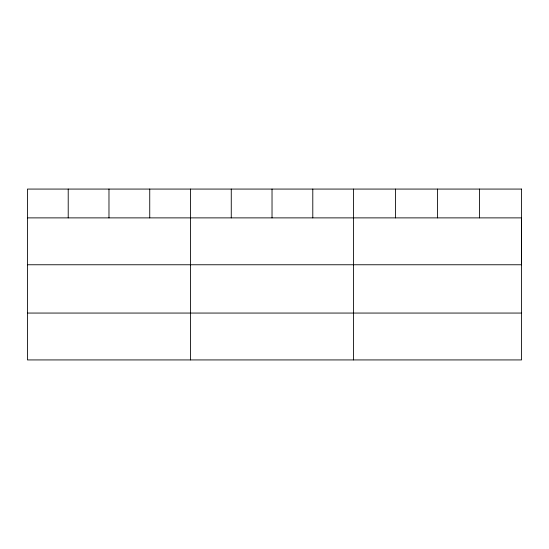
<?xml version="1.0" encoding="UTF-8"?>
<svg xmlns="http://www.w3.org/2000/svg" width="549" height="549" viewBox="0 0 549 549"><rect width="100%" height="100%" fill="white"/><g stroke="black" fill="none" stroke-linecap="round" stroke-linejoin="round"><path stroke-width="0.82" d="M27.45 217.884L521.55 217.884L521.55 264.762L27.45 264.762M27.45 313.06L521.55 313.06M479.551 189.069L479.551 217.884M437.553 189.069L437.553 217.884M395.555 189.069L395.555 217.884M353.556 189.069L353.556 359.931M312.793 189.069L312.793 217.884M272.029 189.069L272.029 217.884M231.266 189.069L231.266 217.884M190.503 189.069L190.503 359.931M149.74 189.069L149.74 217.884M108.977 189.069L108.977 217.884M68.213 189.069L68.213 217.884M521.55 189.069L27.45 189.069L27.45 359.931L521.55 359.931L521.55 189.069"/></g></svg>
